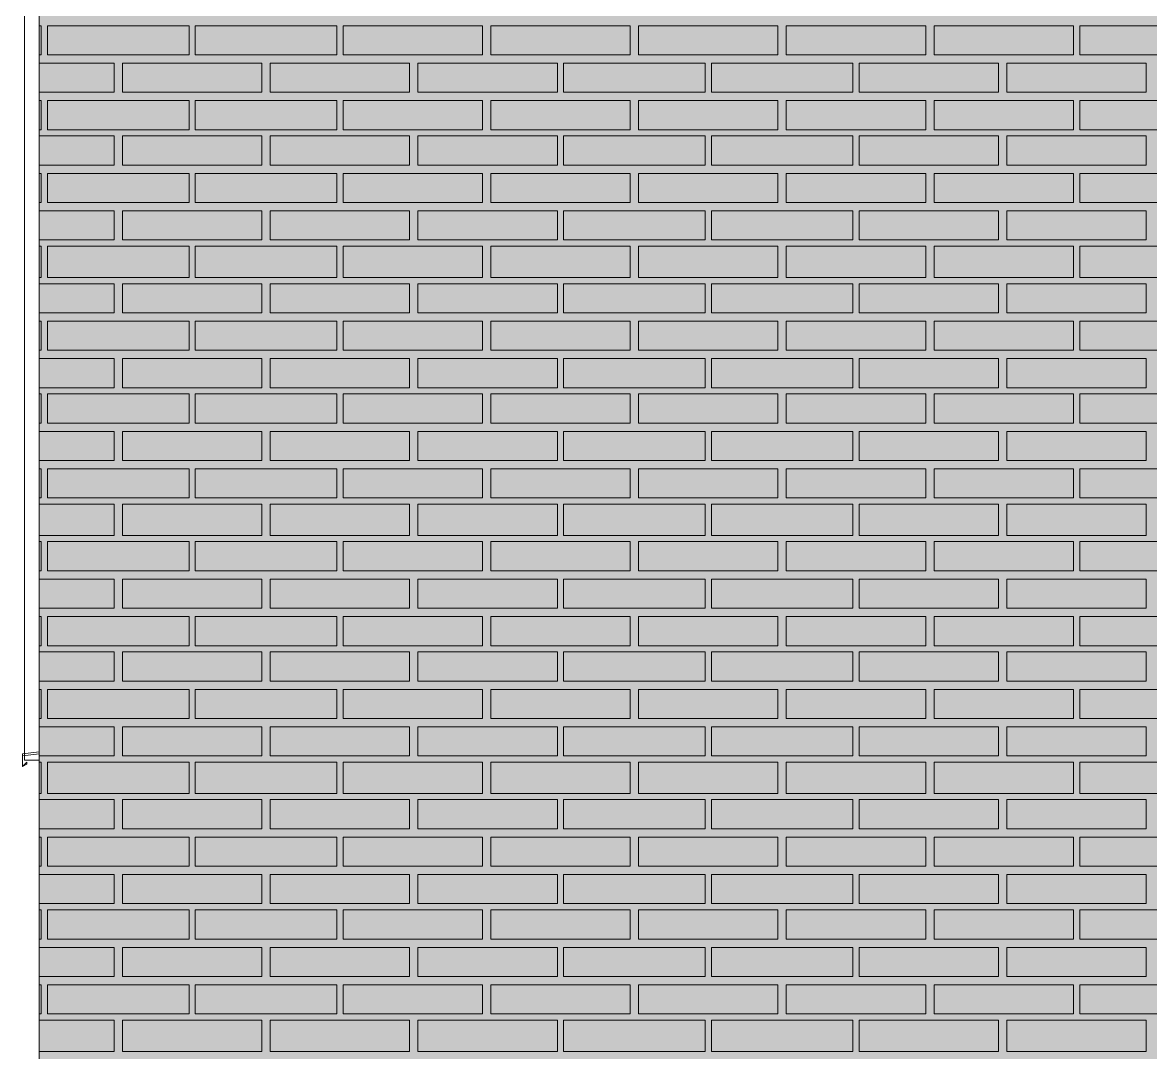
# Model space of a CAD drawing. Header units: millimetres. Extents: x -28928 to 100580, y -22867 to 36490.
# Drawn here: x -21909 to -19616, y 20496 to 22590 of the extents above; entities that cross this region are included whole.
import ezdxf

# ---------------------------------------------------------------- set-up
doc = ezdxf.new("R2010")
doc.units = ezdxf.units.MM
doc.layers.add('PDF _Геометрия', color=7, linetype='Continuous', true_color=0x8f8e8d)
doc.layers.add('PDF _Сплошная заливка', color=7, linetype='Continuous', true_color=0xffffff)

msp = doc.modelspace()

# ---------------------------------------------------------------- hatches: boundary and pattern name
at = {"layer": 'PDF _Сплошная заливка', "true_color": 0xdcd6cf, "transparency": 33554559}
msp.add_hatch(color=254, dxfattribs=at).paths.add_polyline_path([(-18676.6, 16343.4), (-18676.6, 19592.6), (-17276.3, 19592.6), (-17276.3, 16343.4), (19112.6, 16343.4), (19112.6, 30089.1), (-21853.9, 30089.1), (-21853.9, 16343.4), (-21375.9, 16343.4), (-21375.9, 19592.6), (-19277.4, 19592.6), (-19277.4, 16343.4)])

# ---------------------------------------------------------------- linework, layer by layer
at = {"layer": 'PDF _Геометрия', "color": 7, "lineweight": 9}
for points in [[(-21853.9, 16296.8), (-21853.9, 16343.4), (-21875.1, 16343.4), (-21875.1, 30089.1)], [(-21875.1, 21090.3), (-21904.7, 21090.3), (-21904.7, 21166.4), (-21904.7, 22439.9), (-21904.7, 23713.4), (-21904.7, 23789.5), (-21875.1, 23789.5)], [(-21875.1, 21107.2), (-21908.9, 21103), (-21908.9, 21077.6), (-21908.9, 21098.7), (-21875.1, 21103)], [(-21908.9, 21077.6), (-21908.9, 21077.6)]]:
    msp.add_lwpolyline(points, dxfattribs=at)
at = {"layer": 'PDF _Геометрия', "lineweight": 9}
for points in [[(-21875.1, 22583.7), (-21870.9, 22583.7), (-21870.9, 22524.5), (-21875.1, 22524.5)], [(-21875.1, 22507.6), (-21862.4, 22507.6), (-21853.9, 22507.6), (-21722.8, 22507.6), (-21722.8, 22448.4), (-21853.9, 22448.4), (-21862.4, 22448.4), (-21875.1, 22448.4)], [(-21875.1, 22431.4), (-21870.9, 22431.4), (-21870.9, 22372.2), (-21875.1, 22372.2)], [(-21875.1, 22359.5), (-21862.4, 22359.5), (-21853.9, 22359.5), (-21722.8, 22359.5), (-21722.8, 22300.3), (-21853.9, 22300.3), (-21862.4, 22300.3), (-21875.1, 22300.3)], [(-21875.1, 22283.4), (-21870.9, 22283.4), (-21870.9, 22224.1), (-21875.1, 22224.1)], [(-21875.1, 22207.2), (-21862.4, 22207.2), (-21853.9, 22207.2), (-21722.8, 22207.2), (-21722.8, 22148), (-21853.9, 22148), (-21862.4, 22148), (-21875.1, 22148)], [(-21875.1, 22135.3), (-21870.9, 22135.3), (-21870.9, 22071.8), (-21875.1, 22071.8)], [(-21875.1, 22059.1), (-21862.4, 22059.1), (-21853.9, 22059.1), (-21722.8, 22059.1), (-21722.8, 21999.9), (-21853.9, 21999.9), (-21862.4, 21999.9), (-21875.1, 21999.9)], [(-21875.1, 21983), (-21870.9, 21983), (-21870.9, 21923.7), (-21875.1, 21923.7)], [(-21875.1, 21906.8), (-21862.4, 21906.8), (-21853.9, 21906.8), (-21722.8, 21906.8), (-21722.8, 21847.6), (-21853.9, 21847.6), (-21862.4, 21847.6), (-21875.1, 21847.6)], [(-21875.1, 21834.9), (-21870.9, 21834.9), (-21870.9, 21775.7), (-21875.1, 21775.7)], [(-21875.1, 21758.7), (-21862.4, 21758.7), (-21853.9, 21758.7), (-21722.8, 21758.7), (-21722.8, 21699.5), (-21853.9, 21699.5), (-21862.4, 21699.5), (-21875.1, 21699.5)], [(-21875.1, 21682.6), (-21870.9, 21682.6), (-21870.9, 21623.4), (-21875.1, 21623.4)], [(-21875.1, 21610.7), (-21862.4, 21610.7), (-21853.9, 21610.7), (-21722.8, 21610.7), (-21722.8, 21547.2), (-21853.9, 21547.2), (-21862.4, 21547.2), (-21875.1, 21547.2)], [(-21875.1, 21534.5), (-21870.9, 21534.5), (-21870.9, 21475.3), (-21875.1, 21475.3)], [(-21875.1, 21458.4), (-21862.4, 21458.4), (-21853.9, 21458.4), (-21722.8, 21458.4), (-21722.8, 21399.1), (-21853.9, 21399.1), (-21862.4, 21399.1), (-21875.1, 21399.1)], [(-21875.1, 21382.2), (-21870.9, 21382.2), (-21870.9, 21323), (-21875.1, 21323)], [(-21875.1, 21310.3), (-21862.4, 21310.3), (-21853.9, 21310.3), (-21722.8, 21310.3), (-21722.8, 21251), (-21853.9, 21251), (-21862.4, 21251), (-21875.1, 21251)], [(-21875.1, 21234.1), (-21870.9, 21234.1), (-21870.9, 21174.9), (-21875.1, 21174.9)], [(-21875.1, 21158), (-21862.4, 21158), (-21853.9, 21158), (-21722.8, 21158), (-21722.8, 21098.7), (-21853.9, 21098.7), (-21862.4, 21098.7), (-21875.1, 21098.7)], [(-21875.1, 21086), (-21870.9, 21086), (-21870.9, 21022.6), (-21875.1, 21022.6)], [(-21875.1, 21009.9), (-21862.4, 21009.9), (-21853.9, 21009.9), (-21722.8, 21009.9), (-21722.8, 20950.7), (-21853.9, 20950.7), (-21862.4, 20950.7), (-21875.1, 20950.7)], [(-21875.1, 20933.7), (-21870.9, 20933.7), (-21870.9, 20874.5), (-21875.1, 20874.5)], [(-21875.1, 20857.6), (-21862.4, 20857.6), (-21853.9, 20857.6), (-21722.8, 20857.6), (-21722.8, 20798.4), (-21853.9, 20798.4), (-21862.4, 20798.4), (-21875.1, 20798.4)], [(-21875.1, 20785.7), (-21870.9, 20785.7), (-21870.9, 20726.4), (-21875.1, 20726.4)], [(-21875.1, 20709.5), (-21862.4, 20709.5), (-21853.9, 20709.5), (-21722.8, 20709.5), (-21722.8, 20650.3), (-21853.9, 20650.3), (-21862.4, 20650.3), (-21875.1, 20650.3)], [(-21875.1, 20633.4), (-21870.9, 20633.4), (-21870.9, 20574.1), (-21875.1, 20574.1)], [(-21875.1, 20561.4), (-21862.4, 20561.4), (-21853.9, 20561.4), (-21722.8, 20561.4), (-21722.8, 20498), (-21853.9, 20498), (-21862.4, 20498), (-21875.1, 20498)]]:
    msp.add_lwpolyline(points, dxfattribs=at)
for points in [[(-21570.5, 22583.7), (-21570.5, 22524.5), (-21853.9, 22524.5), (-21858.2, 22524.5), (-21858.2, 22583.7), (-21853.9, 22583.7)], [(-21270.1, 22583.7), (-21270.1, 22524.5), (-21557.8, 22524.5), (-21557.8, 22583.7)], [(-20973.9, 22583.7), (-20973.9, 22524.5), (-21257.4, 22524.5), (-21257.4, 22583.7)], [(-20673.6, 22583.7), (-20673.6, 22524.5), (-20957, 22524.5), (-20957, 22583.7)], [(-20373.2, 22583.7), (-20373.2, 22524.5), (-20656.6, 22524.5), (-20656.6, 22583.7)], [(-20072.8, 22583.7), (-20072.8, 22524.5), (-20356.3, 22524.5), (-20356.3, 22583.7)], [(-19772.4, 22583.7), (-19772.4, 22524.5), (-20055.9, 22524.5), (-20055.9, 22583.7)], [(-19472, 22583.7), (-19472, 22524.5), (-19759.7, 22524.5), (-19759.7, 22583.7)], [(-21422.4, 22448.4), (-21566.3, 22448.4), (-21705.9, 22448.4), (-21705.9, 22507.6), (-21566.3, 22507.6), (-21422.4, 22507.6)], [(-21122, 22448.4), (-21265.9, 22448.4), (-21405.5, 22448.4), (-21405.5, 22507.6), (-21265.9, 22507.6), (-21122, 22507.6)], [(-20821.6, 22448.4), (-20965.5, 22448.4), (-21105.1, 22448.4), (-21105.1, 22507.6), (-20965.5, 22507.6), (-20821.6, 22507.6)], [(-20521.3, 22448.4), (-20665.1, 22448.4), (-20808.9, 22448.4), (-20808.9, 22507.6), (-20665.1, 22507.6), (-20521.3, 22507.6)], [(-20220.9, 22448.4), (-20364.7, 22448.4), (-20508.6, 22448.4), (-20508.6, 22507.6), (-20364.7, 22507.6), (-20220.9, 22507.6)], [(-19924.7, 22448.4), (-20064.3, 22448.4), (-20208.2, 22448.4), (-20208.2, 22507.6), (-20064.3, 22507.6), (-19924.7, 22507.6)], [(-19624.3, 22448.4), (-19763.9, 22448.4), (-19907.8, 22448.4), (-19907.8, 22507.6), (-19763.9, 22507.6), (-19624.3, 22507.6)], [(-21570.5, 22431.4), (-21570.5, 22372.2), (-21853.9, 22372.2), (-21858.2, 22372.2), (-21858.2, 22431.4), (-21853.9, 22431.4)], [(-21270.1, 22431.4), (-21270.1, 22372.2), (-21557.8, 22372.2), (-21557.8, 22431.4)], [(-20973.9, 22431.4), (-20973.9, 22372.2), (-21257.4, 22372.2), (-21257.4, 22431.4)], [(-20673.6, 22431.4), (-20673.6, 22372.2), (-20957, 22372.2), (-20957, 22431.4)], [(-20373.2, 22431.4), (-20373.2, 22372.2), (-20656.6, 22372.2), (-20656.6, 22431.4)], [(-20072.8, 22431.4), (-20072.8, 22372.2), (-20356.3, 22372.2), (-20356.3, 22431.4)], [(-19772.4, 22431.4), (-19772.4, 22372.2), (-20055.9, 22372.2), (-20055.9, 22431.4)], [(-19472, 22431.4), (-19472, 22372.2), (-19759.7, 22372.2), (-19759.7, 22431.4)], [(-21422.4, 22300.3), (-21566.3, 22300.3), (-21705.9, 22300.3), (-21705.9, 22359.5), (-21566.3, 22359.5), (-21422.4, 22359.5)], [(-21122, 22300.3), (-21265.9, 22300.3), (-21405.5, 22300.3), (-21405.5, 22359.5), (-21265.9, 22359.5), (-21122, 22359.5)], [(-20821.6, 22300.3), (-20965.5, 22300.3), (-21105.1, 22300.3), (-21105.1, 22359.5), (-20965.5, 22359.5), (-20821.6, 22359.5)], [(-20521.3, 22300.3), (-20665.1, 22300.3), (-20808.9, 22300.3), (-20808.9, 22359.5), (-20665.1, 22359.5), (-20521.3, 22359.5)], [(-20220.9, 22300.3), (-20364.7, 22300.3), (-20508.6, 22300.3), (-20508.6, 22359.5), (-20364.7, 22359.5), (-20220.9, 22359.5)], [(-19924.7, 22300.3), (-20064.3, 22300.3), (-20208.2, 22300.3), (-20208.2, 22359.5), (-20064.3, 22359.5), (-19924.7, 22359.5)], [(-19624.3, 22300.3), (-19763.9, 22300.3), (-19907.8, 22300.3), (-19907.8, 22359.5), (-19763.9, 22359.5), (-19624.3, 22359.5)], [(-21570.5, 22283.4), (-21570.5, 22224.1), (-21853.9, 22224.1), (-21858.2, 22224.1), (-21858.2, 22283.4), (-21853.9, 22283.4)], [(-21270.1, 22283.4), (-21270.1, 22224.1), (-21557.8, 22224.1), (-21557.8, 22283.4)], [(-20973.9, 22283.4), (-20973.9, 22224.1), (-21257.4, 22224.1), (-21257.4, 22283.4)], [(-20673.6, 22283.4), (-20673.6, 22224.1), (-20957, 22224.1), (-20957, 22283.4)], [(-20373.2, 22283.4), (-20373.2, 22224.1), (-20656.6, 22224.1), (-20656.6, 22283.4)], [(-20072.8, 22283.4), (-20072.8, 22224.1), (-20356.3, 22224.1), (-20356.3, 22283.4)], [(-19772.4, 22283.4), (-19772.4, 22224.1), (-20055.9, 22224.1), (-20055.9, 22283.4)], [(-19472, 22283.4), (-19472, 22224.1), (-19759.7, 22224.1), (-19759.7, 22283.4)], [(-21422.4, 22148), (-21566.3, 22148), (-21705.9, 22148), (-21705.9, 22207.2), (-21566.3, 22207.2), (-21422.4, 22207.2)], [(-21122, 22148), (-21265.9, 22148), (-21405.5, 22148), (-21405.5, 22207.2), (-21265.9, 22207.2), (-21122, 22207.2)], [(-20821.6, 22148), (-20965.5, 22148), (-21105.1, 22148), (-21105.1, 22207.2), (-20965.5, 22207.2), (-20821.6, 22207.2)], [(-20521.3, 22148), (-20665.1, 22148), (-20808.9, 22148), (-20808.9, 22207.2), (-20665.1, 22207.2), (-20521.3, 22207.2)], [(-20220.9, 22148), (-20364.7, 22148), (-20508.6, 22148), (-20508.6, 22207.2), (-20364.7, 22207.2), (-20220.9, 22207.2)], [(-19924.7, 22148), (-20064.3, 22148), (-20208.2, 22148), (-20208.2, 22207.2), (-20064.3, 22207.2), (-19924.7, 22207.2)], [(-19624.3, 22148), (-19763.9, 22148), (-19907.8, 22148), (-19907.8, 22207.2), (-19763.9, 22207.2), (-19624.3, 22207.2)], [(-21570.5, 22135.3), (-21570.5, 22071.8), (-21853.9, 22071.8), (-21858.2, 22071.8), (-21858.2, 22135.3), (-21853.9, 22135.3)], [(-21270.1, 22135.3), (-21270.1, 22071.8), (-21557.8, 22071.8), (-21557.8, 22135.3)], [(-20973.9, 22135.3), (-20973.9, 22071.8), (-21257.4, 22071.8), (-21257.4, 22135.3)], [(-20673.6, 22135.3), (-20673.6, 22071.8), (-20957, 22071.8), (-20957, 22135.3)], [(-20373.2, 22135.3), (-20373.2, 22071.8), (-20656.6, 22071.8), (-20656.6, 22135.3)], [(-20072.8, 22135.3), (-20072.8, 22071.8), (-20356.3, 22071.8), (-20356.3, 22135.3)], [(-19772.4, 22135.3), (-19772.4, 22071.8), (-20055.9, 22071.8), (-20055.9, 22135.3)], [(-19472, 22135.3), (-19472, 22071.8), (-19759.7, 22071.8), (-19759.7, 22135.3)], [(-21422.4, 21999.9), (-21566.3, 21999.9), (-21705.9, 21999.9), (-21705.9, 22059.1), (-21566.3, 22059.1), (-21422.4, 22059.1)], [(-21122, 21999.9), (-21265.9, 21999.9), (-21405.5, 21999.9), (-21405.5, 22059.1), (-21265.9, 22059.1), (-21122, 22059.1)], [(-20821.6, 21999.9), (-20965.5, 21999.9), (-21105.1, 21999.9), (-21105.1, 22059.1), (-20965.5, 22059.1), (-20821.6, 22059.1)], [(-20521.3, 21999.9), (-20665.1, 21999.9), (-20808.9, 21999.9), (-20808.9, 22059.1), (-20665.1, 22059.1), (-20521.3, 22059.1)], [(-20220.9, 21999.9), (-20364.7, 21999.9), (-20508.6, 21999.9), (-20508.6, 22059.1), (-20364.7, 22059.1), (-20220.9, 22059.1)], [(-19924.7, 21999.9), (-20064.3, 21999.9), (-20208.2, 21999.9), (-20208.2, 22059.1), (-20064.3, 22059.1), (-19924.7, 22059.1)], [(-19624.3, 21999.9), (-19763.9, 21999.9), (-19907.8, 21999.9), (-19907.8, 22059.1), (-19763.9, 22059.1), (-19624.3, 22059.1)], [(-21570.5, 21983), (-21570.5, 21923.7), (-21853.9, 21923.7), (-21858.2, 21923.7), (-21858.2, 21983), (-21853.9, 21983)], [(-21270.1, 21983), (-21270.1, 21923.7), (-21557.8, 21923.7), (-21557.8, 21983)], [(-20973.9, 21983), (-20973.9, 21923.7), (-21257.4, 21923.7), (-21257.4, 21983)], [(-20673.6, 21983), (-20673.6, 21923.7), (-20957, 21923.7), (-20957, 21983)], [(-20373.2, 21983), (-20373.2, 21923.7), (-20656.6, 21923.7), (-20656.6, 21983)], [(-20072.8, 21983), (-20072.8, 21923.7), (-20356.3, 21923.7), (-20356.3, 21983)], [(-19772.4, 21983), (-19772.4, 21923.7), (-20055.9, 21923.7), (-20055.9, 21983)], [(-19472, 21983), (-19472, 21923.7), (-19759.7, 21923.7), (-19759.7, 21983)], [(-21422.4, 21847.6), (-21566.3, 21847.6), (-21705.9, 21847.6), (-21705.9, 21906.8), (-21566.3, 21906.8), (-21422.4, 21906.8)], [(-21122, 21847.6), (-21265.9, 21847.6), (-21405.5, 21847.6), (-21405.5, 21906.8), (-21265.9, 21906.8), (-21122, 21906.8)], [(-20821.6, 21847.6), (-20965.5, 21847.6), (-21105.1, 21847.6), (-21105.1, 21906.8), (-20965.5, 21906.8), (-20821.6, 21906.8)], [(-20521.3, 21847.6), (-20665.1, 21847.6), (-20808.9, 21847.6), (-20808.9, 21906.8), (-20665.1, 21906.8), (-20521.3, 21906.8)], [(-20220.9, 21847.6), (-20364.7, 21847.6), (-20508.6, 21847.6), (-20508.6, 21906.8), (-20364.7, 21906.8), (-20220.9, 21906.8)], [(-19924.7, 21847.6), (-20064.3, 21847.6), (-20208.2, 21847.6), (-20208.2, 21906.8), (-20064.3, 21906.8), (-19924.7, 21906.8)], [(-19624.3, 21847.6), (-19763.9, 21847.6), (-19907.8, 21847.6), (-19907.8, 21906.8), (-19763.9, 21906.8), (-19624.3, 21906.8)], [(-21570.5, 21834.9), (-21570.5, 21775.7), (-21853.9, 21775.7), (-21858.2, 21775.7), (-21858.2, 21834.9), (-21853.9, 21834.9)], [(-21270.1, 21834.9), (-21270.1, 21775.7), (-21557.8, 21775.7), (-21557.8, 21834.9)], [(-20973.9, 21834.9), (-20973.9, 21775.7), (-21257.4, 21775.7), (-21257.4, 21834.9)], [(-20673.6, 21834.9), (-20673.6, 21775.7), (-20957, 21775.7), (-20957, 21834.9)], [(-20373.2, 21834.9), (-20373.2, 21775.7), (-20656.6, 21775.7), (-20656.6, 21834.9)], [(-20072.8, 21834.9), (-20072.8, 21775.7), (-20356.3, 21775.7), (-20356.3, 21834.9)], [(-19772.4, 21834.9), (-19772.4, 21775.7), (-20055.9, 21775.7), (-20055.9, 21834.9)], [(-19472, 21834.9), (-19472, 21775.7), (-19759.7, 21775.7), (-19759.7, 21834.9)], [(-21422.4, 21699.5), (-21566.3, 21699.5), (-21705.9, 21699.5), (-21705.9, 21758.7), (-21566.3, 21758.7), (-21422.4, 21758.7)], [(-21122, 21699.5), (-21265.9, 21699.5), (-21405.5, 21699.5), (-21405.5, 21758.7), (-21265.9, 21758.7), (-21122, 21758.7)], [(-20821.6, 21699.5), (-20965.5, 21699.5), (-21105.1, 21699.5), (-21105.1, 21758.7), (-20965.5, 21758.7), (-20821.6, 21758.7)], [(-20521.3, 21699.5), (-20665.1, 21699.5), (-20808.9, 21699.5), (-20808.9, 21758.7), (-20665.1, 21758.7), (-20521.3, 21758.7)], [(-20220.9, 21699.5), (-20364.7, 21699.5), (-20508.6, 21699.5), (-20508.6, 21758.7), (-20364.7, 21758.7), (-20220.9, 21758.7)], [(-19924.7, 21699.5), (-20064.3, 21699.5), (-20208.2, 21699.5), (-20208.2, 21758.7), (-20064.3, 21758.7), (-19924.7, 21758.7)], [(-19624.3, 21699.5), (-19763.9, 21699.5), (-19907.8, 21699.5), (-19907.8, 21758.7), (-19763.9, 21758.7), (-19624.3, 21758.7)], [(-21570.5, 21682.6), (-21570.5, 21623.4), (-21853.9, 21623.4), (-21858.2, 21623.4), (-21858.2, 21682.6), (-21853.9, 21682.6)], [(-21270.1, 21682.6), (-21270.1, 21623.4), (-21557.8, 21623.4), (-21557.8, 21682.6)], [(-20973.9, 21682.6), (-20973.9, 21623.4), (-21257.4, 21623.4), (-21257.4, 21682.6)], [(-20673.6, 21682.6), (-20673.6, 21623.4), (-20957, 21623.4), (-20957, 21682.6)], [(-20373.2, 21682.6), (-20373.2, 21623.4), (-20656.6, 21623.4), (-20656.6, 21682.6)], [(-20072.8, 21682.6), (-20072.8, 21623.4), (-20356.3, 21623.4), (-20356.3, 21682.6)], [(-19772.4, 21682.6), (-19772.4, 21623.4), (-20055.9, 21623.4), (-20055.9, 21682.6)], [(-19472, 21682.6), (-19472, 21623.4), (-19759.7, 21623.4), (-19759.7, 21682.6)], [(-21422.4, 21547.2), (-21566.3, 21547.2), (-21705.9, 21547.2), (-21705.9, 21610.7), (-21566.3, 21610.7), (-21422.4, 21610.7)], [(-21122, 21547.2), (-21265.9, 21547.2), (-21405.5, 21547.2), (-21405.5, 21610.7), (-21265.9, 21610.7), (-21122, 21610.7)], [(-20821.6, 21547.2), (-20965.5, 21547.2), (-21105.1, 21547.2), (-21105.1, 21610.7), (-20965.5, 21610.7), (-20821.6, 21610.7)], [(-20521.3, 21547.2), (-20665.1, 21547.2), (-20808.9, 21547.2), (-20808.9, 21610.7), (-20665.1, 21610.7), (-20521.3, 21610.7)], [(-20220.9, 21547.2), (-20364.7, 21547.2), (-20508.6, 21547.2), (-20508.6, 21610.7), (-20364.7, 21610.7), (-20220.9, 21610.7)], [(-19924.7, 21547.2), (-20064.3, 21547.2), (-20208.2, 21547.2), (-20208.2, 21610.7), (-20064.3, 21610.7), (-19924.7, 21610.7)], [(-19624.3, 21547.2), (-19763.9, 21547.2), (-19907.8, 21547.2), (-19907.8, 21610.7), (-19763.9, 21610.7), (-19624.3, 21610.7)], [(-21570.5, 21534.5), (-21570.5, 21475.3), (-21853.9, 21475.3), (-21858.2, 21475.3), (-21858.2, 21534.5), (-21853.9, 21534.5)], [(-21270.1, 21534.5), (-21270.1, 21475.3), (-21557.8, 21475.3), (-21557.8, 21534.5)], [(-20973.9, 21534.5), (-20973.9, 21475.3), (-21257.4, 21475.3), (-21257.4, 21534.5)], [(-20673.6, 21534.5), (-20673.6, 21475.3), (-20957, 21475.3), (-20957, 21534.5)], [(-20373.2, 21534.5), (-20373.2, 21475.3), (-20656.6, 21475.3), (-20656.6, 21534.5)], [(-20072.8, 21534.5), (-20072.8, 21475.3), (-20356.3, 21475.3), (-20356.3, 21534.5)], [(-19772.4, 21534.5), (-19772.4, 21475.3), (-20055.9, 21475.3), (-20055.9, 21534.5)], [(-19472, 21534.5), (-19472, 21475.3), (-19759.7, 21475.3), (-19759.7, 21534.5)], [(-21422.4, 21399.1), (-21566.3, 21399.1), (-21705.9, 21399.1), (-21705.9, 21458.4), (-21566.3, 21458.4), (-21422.4, 21458.4)], [(-21122, 21399.1), (-21265.9, 21399.1), (-21405.5, 21399.1), (-21405.5, 21458.4), (-21265.9, 21458.4), (-21122, 21458.4)], [(-20821.6, 21399.1), (-20965.5, 21399.1), (-21105.1, 21399.1), (-21105.1, 21458.4), (-20965.5, 21458.4), (-20821.6, 21458.4)], [(-20521.3, 21399.1), (-20665.1, 21399.1), (-20808.9, 21399.1), (-20808.9, 21458.4), (-20665.1, 21458.4), (-20521.3, 21458.4)], [(-20220.9, 21399.1), (-20364.7, 21399.1), (-20508.6, 21399.1), (-20508.6, 21458.4), (-20364.7, 21458.4), (-20220.9, 21458.4)], [(-19924.7, 21399.1), (-20064.3, 21399.1), (-20208.2, 21399.1), (-20208.2, 21458.4), (-20064.3, 21458.4), (-19924.7, 21458.4)], [(-19624.3, 21399.1), (-19763.9, 21399.1), (-19907.8, 21399.1), (-19907.8, 21458.4), (-19763.9, 21458.4), (-19624.3, 21458.4)], [(-21570.5, 21382.2), (-21570.5, 21323), (-21853.9, 21323), (-21858.2, 21323), (-21858.2, 21382.2), (-21853.9, 21382.2)], [(-21270.1, 21382.2), (-21270.1, 21323), (-21557.8, 21323), (-21557.8, 21382.2)], [(-20973.9, 21382.2), (-20973.9, 21323), (-21257.4, 21323), (-21257.4, 21382.2)], [(-20673.6, 21382.2), (-20673.6, 21323), (-20957, 21323), (-20957, 21382.2)], [(-20373.2, 21382.2), (-20373.2, 21323), (-20656.6, 21323), (-20656.6, 21382.2)], [(-20072.8, 21382.2), (-20072.8, 21323), (-20356.3, 21323), (-20356.3, 21382.2)], [(-19772.4, 21382.2), (-19772.4, 21323), (-20055.9, 21323), (-20055.9, 21382.2)], [(-19472, 21382.2), (-19472, 21323), (-19759.7, 21323), (-19759.7, 21382.2)], [(-21422.4, 21251), (-21566.3, 21251), (-21705.9, 21251), (-21705.9, 21310.3), (-21566.3, 21310.3), (-21422.4, 21310.3)], [(-21122, 21251), (-21265.9, 21251), (-21405.5, 21251), (-21405.5, 21310.3), (-21265.9, 21310.3), (-21122, 21310.3)], [(-20821.6, 21251), (-20965.5, 21251), (-21105.1, 21251), (-21105.1, 21310.3), (-20965.5, 21310.3), (-20821.6, 21310.3)], [(-20521.3, 21251), (-20665.1, 21251), (-20808.9, 21251), (-20808.9, 21310.3), (-20665.1, 21310.3), (-20521.3, 21310.3)], [(-20220.9, 21251), (-20364.7, 21251), (-20508.6, 21251), (-20508.6, 21310.3), (-20364.7, 21310.3), (-20220.9, 21310.3)], [(-19924.7, 21251), (-20064.3, 21251), (-20208.2, 21251), (-20208.2, 21310.3), (-20064.3, 21310.3), (-19924.7, 21310.3)], [(-19624.3, 21251), (-19763.9, 21251), (-19907.8, 21251), (-19907.8, 21310.3), (-19763.9, 21310.3), (-19624.3, 21310.3)], [(-21570.5, 21234.1), (-21570.5, 21174.9), (-21853.9, 21174.9), (-21858.2, 21174.9), (-21858.2, 21234.1), (-21853.9, 21234.1)], [(-21270.1, 21234.1), (-21270.1, 21174.9), (-21557.8, 21174.9), (-21557.8, 21234.1)], [(-20973.9, 21234.1), (-20973.9, 21174.9), (-21257.4, 21174.9), (-21257.4, 21234.1)], [(-20673.6, 21234.1), (-20673.6, 21174.9), (-20957, 21174.9), (-20957, 21234.1)], [(-20373.2, 21234.1), (-20373.2, 21174.9), (-20656.6, 21174.9), (-20656.6, 21234.1)], [(-20072.8, 21234.1), (-20072.8, 21174.9), (-20356.3, 21174.9), (-20356.3, 21234.1)], [(-19772.4, 21234.1), (-19772.4, 21174.9), (-20055.9, 21174.9), (-20055.9, 21234.1)], [(-19472, 21234.1), (-19472, 21174.9), (-19759.7, 21174.9), (-19759.7, 21234.1)], [(-21422.4, 21098.7), (-21566.3, 21098.7), (-21705.9, 21098.7), (-21705.9, 21158), (-21566.3, 21158), (-21422.4, 21158)], [(-21122, 21098.7), (-21265.9, 21098.7), (-21405.5, 21098.7), (-21405.5, 21158), (-21265.9, 21158), (-21122, 21158)], [(-20821.6, 21098.7), (-20965.5, 21098.7), (-21105.1, 21098.7), (-21105.1, 21158), (-20965.5, 21158), (-20821.6, 21158)], [(-20521.3, 21098.7), (-20665.1, 21098.7), (-20808.9, 21098.7), (-20808.9, 21158), (-20665.1, 21158), (-20521.3, 21158)], [(-20220.9, 21098.7), (-20364.7, 21098.7), (-20508.6, 21098.7), (-20508.6, 21158), (-20364.7, 21158), (-20220.9, 21158)], [(-19924.7, 21098.7), (-20064.3, 21098.7), (-20208.2, 21098.7), (-20208.2, 21158), (-20064.3, 21158), (-19924.7, 21158)], [(-19624.3, 21098.7), (-19763.9, 21098.7), (-19907.8, 21098.7), (-19907.8, 21158), (-19763.9, 21158), (-19624.3, 21158)], [(-21570.5, 21086), (-21570.5, 21022.6), (-21853.9, 21022.6), (-21858.2, 21022.6), (-21858.2, 21086), (-21853.9, 21086)], [(-21270.1, 21086), (-21270.1, 21022.6), (-21557.8, 21022.6), (-21557.8, 21086)], [(-20973.9, 21086), (-20973.9, 21022.6), (-21257.4, 21022.6), (-21257.4, 21086)], [(-20673.6, 21086), (-20673.6, 21022.6), (-20957, 21022.6), (-20957, 21086)], [(-20373.2, 21086), (-20373.2, 21022.6), (-20656.6, 21022.6), (-20656.6, 21086)], [(-20072.8, 21086), (-20072.8, 21022.6), (-20356.3, 21022.6), (-20356.3, 21086)], [(-19772.4, 21086), (-19772.4, 21022.6), (-20055.9, 21022.6), (-20055.9, 21086)], [(-19472, 21086), (-19472, 21022.6), (-19759.7, 21022.6), (-19759.7, 21086)], [(-21422.4, 20950.7), (-21566.3, 20950.7), (-21705.9, 20950.7), (-21705.9, 21009.9), (-21566.3, 21009.9), (-21422.4, 21009.9)], [(-21122, 20950.7), (-21265.9, 20950.7), (-21405.5, 20950.7), (-21405.5, 21009.9), (-21265.9, 21009.9), (-21122, 21009.9)], [(-20821.6, 20950.7), (-20965.5, 20950.7), (-21105.1, 20950.7), (-21105.1, 21009.9), (-20965.5, 21009.9), (-20821.6, 21009.9)], [(-20521.3, 20950.7), (-20665.1, 20950.7), (-20808.9, 20950.7), (-20808.9, 21009.9), (-20665.1, 21009.9), (-20521.3, 21009.9)], [(-20220.9, 20950.7), (-20364.7, 20950.7), (-20508.6, 20950.7), (-20508.6, 21009.9), (-20364.7, 21009.9), (-20220.9, 21009.9)], [(-19924.7, 20950.7), (-20064.3, 20950.7), (-20208.2, 20950.7), (-20208.2, 21009.9), (-20064.3, 21009.9), (-19924.7, 21009.9)], [(-19624.3, 20950.7), (-19763.9, 20950.7), (-19907.8, 20950.7), (-19907.8, 21009.9), (-19763.9, 21009.9), (-19624.3, 21009.9)], [(-21570.5, 20933.7), (-21570.5, 20874.5), (-21853.9, 20874.5), (-21858.2, 20874.5), (-21858.2, 20933.7), (-21853.9, 20933.7)], [(-21270.1, 20933.7), (-21270.1, 20874.5), (-21557.8, 20874.5), (-21557.8, 20933.7)], [(-20973.9, 20933.7), (-20973.9, 20874.5), (-21257.4, 20874.5), (-21257.4, 20933.7)], [(-20673.6, 20933.7), (-20673.6, 20874.5), (-20957, 20874.5), (-20957, 20933.7)], [(-20373.2, 20933.7), (-20373.2, 20874.5), (-20656.6, 20874.5), (-20656.6, 20933.7)], [(-20072.8, 20933.7), (-20072.8, 20874.5), (-20356.3, 20874.5), (-20356.3, 20933.7)], [(-19772.4, 20933.7), (-19772.4, 20874.5), (-20055.9, 20874.5), (-20055.9, 20933.7)], [(-19472, 20933.7), (-19472, 20874.5), (-19759.7, 20874.5), (-19759.7, 20933.7)], [(-21422.4, 20798.4), (-21566.3, 20798.4), (-21705.9, 20798.4), (-21705.9, 20857.6), (-21566.3, 20857.6), (-21422.4, 20857.6)], [(-21122, 20798.4), (-21265.9, 20798.4), (-21405.5, 20798.4), (-21405.5, 20857.6), (-21265.9, 20857.6), (-21122, 20857.6)], [(-20821.6, 20798.4), (-20965.5, 20798.4), (-21105.1, 20798.4), (-21105.1, 20857.6), (-20965.5, 20857.6), (-20821.6, 20857.6)], [(-20521.3, 20798.4), (-20665.1, 20798.4), (-20808.9, 20798.4), (-20808.9, 20857.6), (-20665.1, 20857.6), (-20521.3, 20857.6)], [(-20220.9, 20798.4), (-20364.7, 20798.4), (-20508.6, 20798.4), (-20508.6, 20857.6), (-20364.7, 20857.6), (-20220.9, 20857.6)], [(-19924.7, 20798.4), (-20064.3, 20798.4), (-20208.2, 20798.4), (-20208.2, 20857.6), (-20064.3, 20857.6), (-19924.7, 20857.6)], [(-19624.3, 20798.4), (-19763.9, 20798.4), (-19907.8, 20798.4), (-19907.8, 20857.6), (-19763.9, 20857.6), (-19624.3, 20857.6)], [(-21570.5, 20785.7), (-21570.5, 20726.4), (-21853.9, 20726.4), (-21858.2, 20726.4), (-21858.2, 20785.7), (-21853.9, 20785.7)], [(-21270.1, 20785.7), (-21270.1, 20726.4), (-21557.8, 20726.4), (-21557.8, 20785.7)], [(-20973.9, 20785.7), (-20973.9, 20726.4), (-21257.4, 20726.4), (-21257.4, 20785.7)], [(-20673.6, 20785.7), (-20673.6, 20726.4), (-20957, 20726.4), (-20957, 20785.7)], [(-20373.2, 20785.7), (-20373.2, 20726.4), (-20656.6, 20726.4), (-20656.6, 20785.7)], [(-20072.8, 20785.7), (-20072.8, 20726.4), (-20356.3, 20726.4), (-20356.3, 20785.7)], [(-19772.4, 20785.7), (-19772.4, 20726.4), (-20055.9, 20726.4), (-20055.9, 20785.7)], [(-19472, 20785.7), (-19472, 20726.4), (-19759.7, 20726.4), (-19759.7, 20785.7)], [(-21422.4, 20650.3), (-21566.3, 20650.3), (-21705.9, 20650.3), (-21705.9, 20709.5), (-21566.3, 20709.5), (-21422.4, 20709.5)], [(-21122, 20650.3), (-21265.9, 20650.3), (-21405.5, 20650.3), (-21405.5, 20709.5), (-21265.9, 20709.5), (-21122, 20709.5)], [(-20821.6, 20650.3), (-20965.5, 20650.3), (-21105.1, 20650.3), (-21105.1, 20709.5), (-20965.5, 20709.5), (-20821.6, 20709.5)], [(-20521.3, 20650.3), (-20665.1, 20650.3), (-20808.9, 20650.3), (-20808.9, 20709.5), (-20665.1, 20709.5), (-20521.3, 20709.5)], [(-20220.9, 20650.3), (-20364.7, 20650.3), (-20508.6, 20650.3), (-20508.6, 20709.5), (-20364.7, 20709.5), (-20220.9, 20709.5)], [(-19924.7, 20650.3), (-20064.3, 20650.3), (-20208.2, 20650.3), (-20208.2, 20709.5), (-20064.3, 20709.5), (-19924.7, 20709.5)], [(-19624.3, 20650.3), (-19763.9, 20650.3), (-19907.8, 20650.3), (-19907.8, 20709.5), (-19763.9, 20709.5), (-19624.3, 20709.5)], [(-21570.5, 20633.4), (-21570.5, 20574.1), (-21853.9, 20574.1), (-21858.2, 20574.1), (-21858.2, 20633.4), (-21853.9, 20633.4)], [(-21270.1, 20633.4), (-21270.1, 20574.1), (-21557.8, 20574.1), (-21557.8, 20633.4)], [(-20973.9, 20633.4), (-20973.9, 20574.1), (-21257.4, 20574.1), (-21257.4, 20633.4)], [(-20673.6, 20633.4), (-20673.6, 20574.1), (-20957, 20574.1), (-20957, 20633.4)], [(-20373.2, 20633.4), (-20373.2, 20574.1), (-20656.6, 20574.1), (-20656.6, 20633.4)], [(-20072.8, 20633.4), (-20072.8, 20574.1), (-20356.3, 20574.1), (-20356.3, 20633.4)], [(-19772.4, 20633.4), (-19772.4, 20574.1), (-20055.9, 20574.1), (-20055.9, 20633.4)], [(-19472, 20633.4), (-19472, 20574.1), (-19759.7, 20574.1), (-19759.7, 20633.4)], [(-21422.4, 20498), (-21566.3, 20498), (-21705.9, 20498), (-21705.9, 20561.4), (-21566.3, 20561.4), (-21422.4, 20561.4)], [(-21122, 20498), (-21265.9, 20498), (-21405.5, 20498), (-21405.5, 20561.4), (-21265.9, 20561.4), (-21122, 20561.4)], [(-20821.6, 20498), (-20965.5, 20498), (-21105.1, 20498), (-21105.1, 20561.4), (-20965.5, 20561.4), (-20821.6, 20561.4)], [(-20521.3, 20498), (-20665.1, 20498), (-20808.9, 20498), (-20808.9, 20561.4), (-20665.1, 20561.4), (-20521.3, 20561.4)], [(-20220.9, 20498), (-20364.7, 20498), (-20508.6, 20498), (-20508.6, 20561.4), (-20364.7, 20561.4), (-20220.9, 20561.4)], [(-19924.7, 20498), (-20064.3, 20498), (-20208.2, 20498), (-20208.2, 20561.4), (-20064.3, 20561.4), (-19924.7, 20561.4)], [(-19624.3, 20498), (-19763.9, 20498), (-19907.8, 20498), (-19907.8, 20561.4), (-19763.9, 20561.4), (-19624.3, 20561.4)]]:
    msp.add_lwpolyline(points, close=True, dxfattribs=at)
at = {"layer": 'PDF _Геометрия', "color": 7, "lineweight": 9}
msp.add_lwpolyline([(-21908.9, 21077.6), (-21900.5, 21081.8), (-21900.5, 21086)], close=True, dxfattribs=at)
at = {"layer": 'PDF _Сплошная заливка', "color": 254, "lineweight": 9, "true_color": 0xdcd6cf, "transparency": 33554559}
msp.add_solid([(-21875.1, 30089.1), (-21875.1, 16343.4), (-21853.9, 30089.1), (-21853.9, 16343.4)], dxfattribs=at)

doc.saveas('drawing.dxf')
